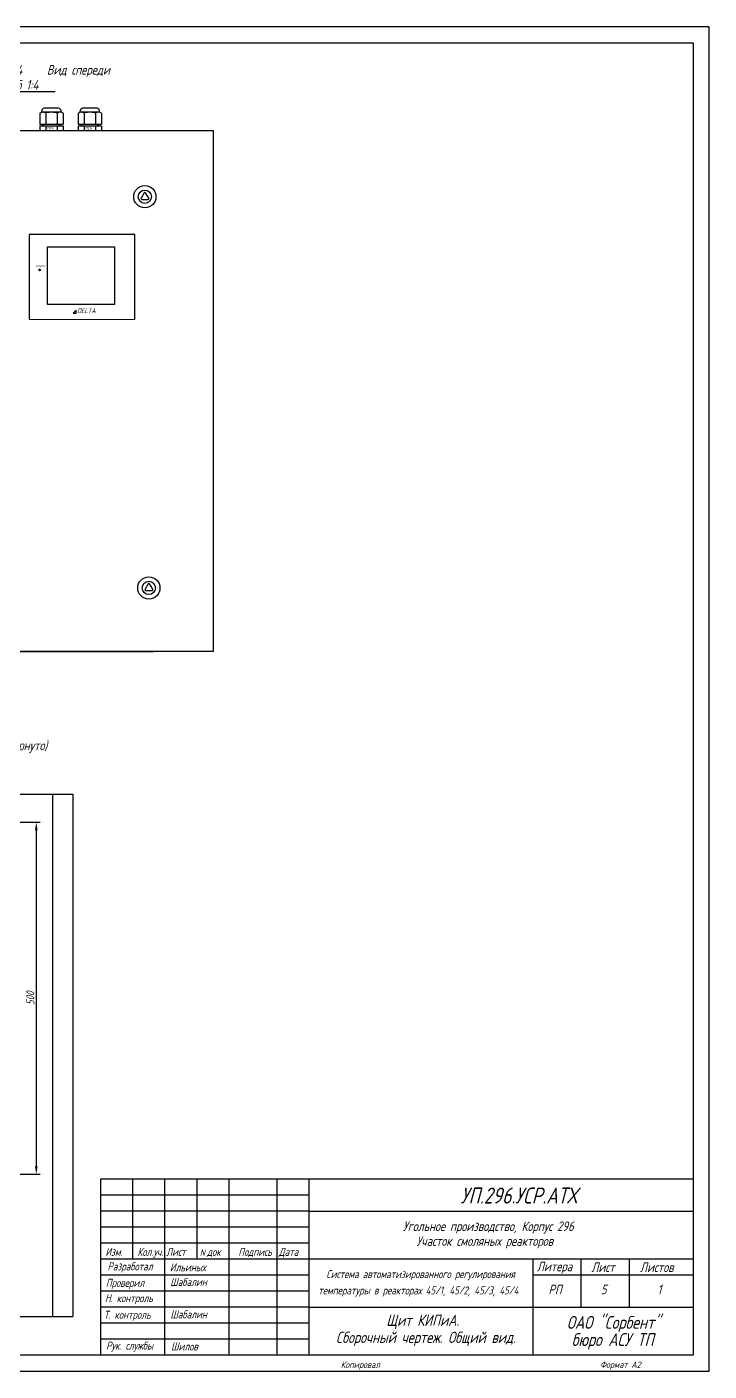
# Model space of a CAD drawing. Header units: millimetres. Extents: x 3980 to 4600, y -5280 to -3332.
# Drawn here: x 4386.6 to 4599.6, y -5279.6 to -4859.6 of the extents above; entities that cross this region are included whole.
import ezdxf

# ---------------------------------------------------------------- set-up
doc = ezdxf.new("R2010")
doc.units = ezdxf.units.MM
for name, color, linetype in [('1', 7, 'Continuous'), ('TEXT', 250, 'Continuous'), ('АСУТП', 7, 'Continuous'), ('ссылки', 7, 'Continuous')]:
    doc.layers.add(name, color=color, linetype=linetype)
doc.layers.add('MAIN', color=7, linetype='Continuous', lineweight=50)
doc.styles.add('GOST тип А', font='', dxfattribs={"oblique": 15})
doc.styles.get("Standard").update_dxf_attribs({"font": '', "oblique": 15})
doc.styles.get('GOST тип А').set_extended_font_data('GOST type A')
doc.styles.get('Standard').set_extended_font_data('GOST type A')
doc.dimstyles.new('ISO-25', dxfattribs={"dimtxt": 2.5, "dimasz": 2.5, "dimexe": 1.25, "dimexo": 0.625, "dimtad": 1, "dimtxsty": 'Standard', "dimcen": 2.5, "dimadec": 0, "dimazin": 0, "dimtfac": 1, "dimtmove": 0, "dimatfit": 3, "dimfxl": 1, "dimarcsym": 0})

# ---------------------------------------------------------------- blocks, each defined once
blk = doc.blocks.new('*D70')
at = {"color": 0, "lineweight": -2, "transparency": 16777216}
for p, q in [((4335.41, -5108.07), (4390.79, -5108.07)), ((4389.54, -5110.57), (4389.54, -5215.54)), ((4326.16, -5218.04), (4390.79, -5218.04))]:
    blk.add_line(p, q, dxfattribs=at)
at = {"color": 0, "transparency": 16777216}
for points in [[(4389.12, -5110.57), (4389.95, -5110.57), (4389.54, -5108.07)], [(4389.12, -5215.54), (4389.95, -5215.54), (4389.54, -5218.04)]]:
    blk.add_solid(points, dxfattribs=at)
at = {"layer": 'Defpoints', "color": 0, "transparency": 16777216}
for p in [(4334.79, -5108.07), (4325.54, -5218.04), (4389.54, -5218.04)]:
    blk.add_point(p, dxfattribs=at)
at = {"color": 0, "transparency": 16777216, "insert": (4387.66, -5163.06), "char_height": 2.5, "attachment_point": 5, "rotation": 90}
blk.add_mtext('500', dxfattribs=at)

msp = doc.modelspace()

# ---------------------------------------------------------------- linework, layer by layer
at = {"color": 7}
for p, q in [((4599.616, -4859.551), (3980.366, -4859.551)), ((4599.616, -5279.551), (4599.616, -4859.551)), ((4371.435, -4879.757), (4395.413, -4879.757)), ((4391.757, -4890.497), (4391.757, -4889.997)), ((4396.757, -4890.497), (4396.757, -4889.997)), ((4403.757, -4890.497), (4403.757, -4889.997)), ((4408.757, -4890.497), (4408.757, -4889.997)), ((4474.616, -5224.551), (4409.616, -5224.551)), ((4474.616, -5229.551), (4409.616, -5229.551)), ((4474.616, -5234.551), (4409.616, -5234.551)), ((4474.616, -5249.551), (4409.616, -5249.551)), ((4474.616, -5254.551), (4409.616, -5254.551)), ((4474.616, -5259.551), (4409.616, -5259.551)), ((4474.616, -5264.551), (4409.616, -5264.551)), ((4474.616, -5269.551), (4409.616, -5269.551)), ((3980.366, -5279.551), (4599.616, -5279.551))]:
    msp.add_line(p, q, dxfattribs=at)
at = {"color": 7, "lineweight": 30}
for p, q in [((4000.366, -4864.551), (4594.616, -4864.551)), ((4594.616, -4864.551), (4594.616, -5274.551)), ((4390.632, -4886.497), (4391.257, -4886.247)), ((4390.632, -4886.497), (4390.632, -4889.997)), ((4391.257, -4886.247), (4391.257, -4885.747)), ((4397.257, -4886.247), (4391.257, -4886.247)), ((4396.507, -4884.997), (4392.007, -4884.997)), ((4392.507, -4886.247), (4392.507, -4889.997)), ((4396.007, -4886.247), (4396.007, -4889.997)), ((4397.257, -4886.247), (4397.257, -4885.747)), ((4397.882, -4886.497), (4397.257, -4886.247)), ((4397.882, -4886.497), (4397.882, -4889.997)), ((4402.632, -4886.497), (4403.257, -4886.247)), ((4402.632, -4886.497), (4402.632, -4889.997)), ((4403.257, -4886.247), (4403.257, -4885.747)), ((4409.257, -4886.247), (4403.257, -4886.247)), ((4408.507, -4884.997), (4404.007, -4884.997)), ((4404.507, -4886.247), (4404.507, -4889.997)), ((4408.007, -4886.247), (4408.007, -4889.997)), ((4409.257, -4886.247), (4409.257, -4885.747)), ((4409.882, -4886.497), (4409.257, -4886.247)), ((4409.882, -4886.497), (4409.882, -4889.997)), ((4319.785, -4891.928), (4444.785, -4891.928)), ((4390.632, -4889.997), (4397.882, -4889.997)), ((4390.632, -4890.497), (4390.632, -4891.747)), ((4390.632, -4890.497), (4397.882, -4890.497)), ((4391.507, -4890.497), (4391.507, -4889.997)), ((4392.507, -4890.497), (4392.507, -4891.747)), ((4396.007, -4890.497), (4396.007, -4891.747)), ((4397.007, -4890.497), (4397.007, -4889.997)), ((4397.882, -4890.497), (4397.882, -4891.747)), ((4402.632, -4889.997), (4409.882, -4889.997)), ((4402.632, -4890.497), (4402.632, -4891.747)), ((4402.632, -4890.497), (4409.882, -4890.497)), ((4403.507, -4890.497), (4403.507, -4889.997)), ((4404.507, -4890.497), (4404.507, -4891.747)), ((4408.007, -4890.497), (4408.007, -4891.747)), ((4409.007, -4890.497), (4409.007, -4889.997)), ((4409.882, -4890.497), (4409.882, -4891.747)), ((4444.785, -4891.928), (4444.785, -5054.678)), ((4423.2, -4911.373), (4422.24, -4913.036)), ((4422.48, -4913.452), (4424.4, -4913.452)), ((4424.641, -4913.036), (4423.68, -4911.373)), ((4424.447, -5033.601), (4423.487, -5035.264)), ((4423.727, -5035.68), (4425.648, -5035.68)), ((4425.888, -5035.264), (4424.927, -5033.601)), ((4444.785, -5054.678), (4319.785, -5054.678)), ((4346.324, -5099.318), (4400.903, -5099.318)), ((4394.553, -5099.318), (4394.553, -5262.489)), ((4400.903, -5099.318), (4400.903, -5262.489)), ((4594.616, -5219.551), (4409.616, -5219.551)), ((4409.616, -5219.551), (4409.616, -5274.551)), ((4419.616, -5219.551), (4419.616, -5244.551)), ((4429.616, -5219.551), (4429.616, -5274.551)), ((4439.616, -5219.551), (4439.616, -5244.551)), ((4449.616, -5219.551), (4449.616, -5274.551)), ((4464.616, -5219.551), (4464.616, -5274.551)), ((4474.616, -5219.551), (4474.616, -5274.551)), ((4474.616, -5229.551), (4594.616, -5229.551)), ((4474.616, -5239.551), (4409.616, -5239.551)), ((4594.616, -5244.551), (4409.616, -5244.551)), ((4544.616, -5244.551), (4544.616, -5274.551)), ((4559.616, -5244.551), (4559.616, -5259.551)), ((4574.616, -5244.551), (4574.616, -5259.551)), ((4594.616, -5249.551), (4544.616, -5249.551)), ((4346.324, -5262.489), (4400.903, -5262.489)), ((4474.616, -5259.551), (4594.616, -5259.551)), ((4594.616, -5274.551), (4000.366, -5274.551))]:
    msp.add_line(p, q, dxfattribs=at)
at = {"color": 250}
msp.add_line((4382.285, -5054.678), (4426.063, -5054.678), dxfattribs=at)
at = {"color": 7, "lineweight": 30}
for centre, radius in [((4423.44, -4912.62), 3.466), ((4423.44, -4912.62), 2.079), ((4424.687, -5034.848), 3.466), ((4424.687, -5034.848), 2.079)]:
    msp.add_circle(centre, radius, dxfattribs=at)
for centre, radius, start, end in [((4392.007, -4885.747), 0.75, 90, 180), ((4396.507, -4885.747), 0.75, 0, 90), ((4404.007, -4885.747), 0.75, 90, 180), ((4408.507, -4885.747), 0.75, 0, 90), ((4422.48, -4913.175), 0.277, 150, 270), ((4423.44, -4911.511), 0.277, 30, 150), ((4424.4, -4913.175), 0.277, 270, 30), ((4423.727, -5035.403), 0.277, 150, 270), ((4424.687, -5033.739), 0.277, 30, 150), ((4425.648, -5035.403), 0.277, 270, 30)]:
    msp.add_arc(centre, radius, start, end, dxfattribs=at)
for centre, major_axis, ratio, start_param, end_param in [((4391.57, -4886.497), (0.937, 0), 0.2666667, 0, 1.5707963), ((4394.257, -4886.497), (-1.75, 0), 0.1428571, 3.1415927, 6.2831853), ((4396.945, -4886.497), (-0.937, 0), 0.2666667, -1.5707963, 0), ((4403.57, -4886.497), (0.937, 0), 0.2666667, 0, 1.5707963), ((4406.257, -4886.497), (-1.75, 0), 0.1428571, 3.1415927, 6.2831853), ((4408.945, -4886.497), (-0.937, 0), 0.2666667, -1.5707963, 0)]:
    msp.add_ellipse(centre, major_axis=major_axis, ratio=ratio, start_param=start_param, end_param=end_param, dxfattribs=at)
at = {"layer": '1', "color": 7, "linetype": 'Continuous'}
for p, q in [((4387.334, -4924.44), (4387.334, -4950.87)), ((4420.338, -4924.44), (4387.334, -4924.44)), ((4420.338, -4950.951), (4420.338, -4924.44)), ((4387.334, -4950.87), (4420.338, -4950.951)), ((4402.039, -4948.022), (4401.071, -4948.974)), ((4401.071, -4948.974), (4402.039, -4948.974)), ((4402.039, -4948.974), (4402.039, -4948.022))]:
    msp.add_line(p, q, dxfattribs=at)
msp.add_lwpolyline([(4393.079, -4928.284), (4413.945, -4928.284), (4413.945, -4946.245), (4393.079, -4946.245)], close=True, dxfattribs=at)
msp.add_circle((4390.581, -4935.467), 0.262, dxfattribs=at)

# ---------------------------------------------------------------- texts
at = {"color": 7, "style": 'GOST тип А', "oblique": 15}
for s, height, p in [('Изм.', 2.5, (4411.116, -5243.551)), ('Кол.уч.', 2.5, (4421.116, -5243.551)), ('Лист', 2.5, (4430.116, -5243.551)), ('N', 2, (4440.616, -5243.551)), ('Подпись', 2.5, (4452.616, -5243.551)), ('Дата', 2.5, (4465.25, -5243.551)), ('док', 2.5, (4442.82, -5243.551)), ('Литера', 3, (4545.831, -5248.351)), ('Лист', 3, (4562.823, -5248.601)), ('Листов', 3, (4578.016, -5248.601)), ('РП', 3, (4549.472, -5255.532)), ('5', 3, (4565.839, -5255.524)), ('1', 3, (4583.514, -5255.532)), ('ОАО "Сорбент"', 4, (4555.191, -5266.325)), ('бюро АСУ ТП', 4, (4556.691, -5271.702)), ('Копировал', 2, (4484.616, -5278.551)), ('Формат A2', 2, (4565.616, -5278.551))]:
    msp.add_text(s, height=height, dxfattribs=at).set_placement(p)
at = {"layer": 'MAIN', "style": 'GOST тип А', "oblique": 15}
msp.add_text('УП.296.УСР.АТХ', height=5, dxfattribs=at).set_placement((4522.036, -5227.193))
at = {"layer": 'MAIN', "color": 7, "linetype": 'Continuous', "style": 'GOST тип А', "oblique": 15}
for s, p in [('Угольное производство, Корпус 296', (4504.035, -5235.784)), ('Участок смоляных реакторов', (4508.272, -5240.419))]:
    msp.add_text(s, height=3, dxfattribs=at).set_placement(p)
at = {"layer": 'MAIN', "lineweight": 40, "style": 'GOST тип А', "oblique": 15}
for s, p in [('Разработал', (4411.789, -5248.07)), ('Ильиных', (4431.265, -5248.378)), ('Проверил', (4411.26, -5253.227)), ('Шабалин', (4431.379, -5252.943)), ('Н. контроль', (4410.983, -5257.998)), ('Т. контроль', (4410.631, -5263.204)), ('Шабалин', (4431.406, -5263.065)), ('Рук. службы', (4411.336, -5272.827)), ('Шилов', (4431.618, -5273.081))]:
    msp.add_text(s, height=2.5, dxfattribs=at).set_placement(p)
at = {"layer": 'MAIN', "lineweight": 15, "style": 'GOST тип А', "oblique": 15}
for s, p in [('Система автоматизированного регулирования', (4480.107, -5250.479)), ('температуры в реакторах 45/1, 45/2, 45/3, 45/4', (4477.586, -5255.577))]:
    msp.add_text(s, height=2.5, dxfattribs=at).set_placement(p)
at = {"layer": 'TEXT', "color": 7, "linetype": 'Continuous', "lineweight": -3, "style": 'GOST тип А', "oblique": 15}
for s, p in [('Щит КИПиА.', (4498.834, -5265.418)), ('Сборочный чертеж. Общий вид.', (4483.137, -5270.75))]:
    msp.add_text(s, height=3.5, dxfattribs=at).set_placement(p)
at = {"layer": 'АСУТП', "color": 7, "linetype": 'Continuous', "lineweight": -3, "style": 'GOST тип А', "oblique": 15}
for s, height, p in [('POWER', 0.7, (4389.285, -4934.608)), ('DELTA', 1.4834, (4402.301, -4948.987))]:
    msp.add_text(s, height=height, dxfattribs=at).set_placement(p)
at = {"layer": 'ссылки', "color": 7, "style": 'GOST тип А', "oblique": 15}
for s, p in [('Щит ЩМП-3 IP54     Вид спереди', (4358.239, -4874.475)), ('Масштаб 1:4', (4372.492, -4879.14)), ('Правая стенка (развернуто)', (4351.591, -5085.568))]:
    msp.add_text(s, height=3, dxfattribs=at).set_placement(p)
at = {"layer": 'ссылки', "color": 7, "lineweight": 30, "style": 'GOST тип А', "oblique": 15}
for p in [(4392.786, -4891.582), (4404.786, -4891.582)]:
    msp.add_text('PG16', height=0.75, dxfattribs=at).set_placement(p)

# ---------------------------------------------------------------- dimensions: what is measured, and where the dimension line sits
at = {"color": 7}
dim = msp.add_linear_dim(base=(4389.535, -5218.043), p1=(4334.785, -5108.068), p2=(4325.537, -5218.043), angle=90, text='500', dimstyle='ISO-25', dxfattribs=at)
dim.commit()
dim.dimension.update_dxf_attribs({"geometry": '*D70', "text_midpoint": (4387.659, -5163.055)})

doc.saveas('drawing.dxf')
